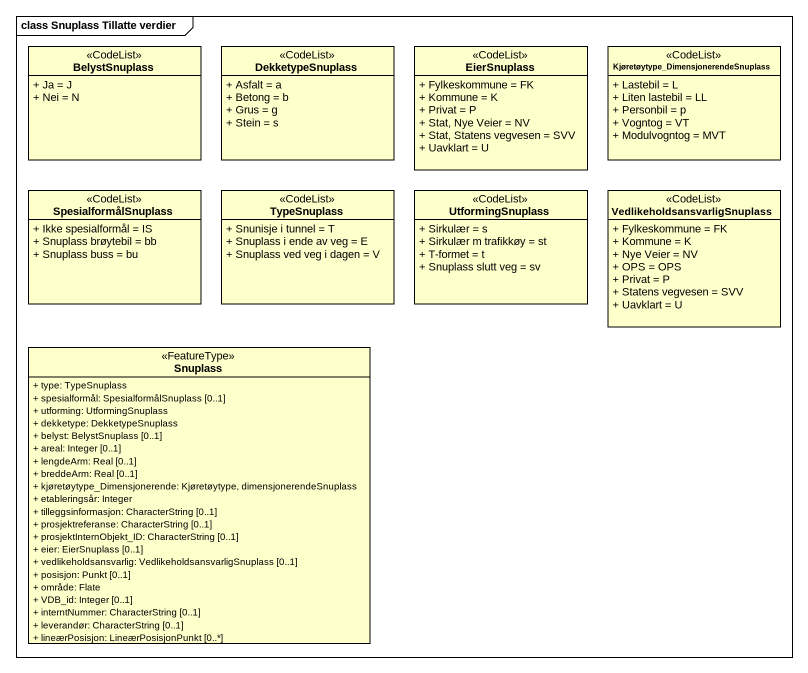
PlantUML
@startuml
mainframe class Snuplass Tillatte verdier
hide circle
hide empty members
skinparam classAttributeIconSize 0
class BelystSnuplass <<CodeList>> {
  + Ja = J
  + Nei = N
}
class DekketypeSnuplass <<CodeList>> {
  + Asfalt = a
  + Betong = b
  + Grus = g
  + Stein = s
}
class EierSnuplass <<CodeList>> {
  + Fylkeskommune = FK
  + Kommune = K
  + Privat = P
  + Stat, Nye Veier = NV
  + Stat, Statens vegvesen = SVV
  + Uavklart = U
}
class "Kjøretøytype_DimensjonerendeSnuplass" as Kjøretøytype <<CodeList>> {
  + Lastebil = L
  + Liten lastebil = LL
  + Personbil = p
  + Vogntog = VT
  + Modulvogntog = MVT
}
class SpesialformålSnuplass <<CodeList>> {
  + Ikke spesialformål = IS
  + Snuplass brøytebil = bb
  + Snuplass buss = bu
}
class TypeSnuplass <<CodeList>> {
  + Snunisje i tunnel = T
  + Snuplass i ende av veg = E
  + Snuplass ved veg i dagen = V
}
class UtformingSnuplass <<CodeList>> {
  + Sirkulær = s
  + Sirkulær m trafikkøy = st
  + T-formet = t
  + Snuplass slutt veg = sv
}
class "VedlikeholdsansvarligSnuplass" as VedlikeholdsansvarligSnuplas <<CodeList>> {
  + Fylkeskommune = FK
  + Kommune = K
  + Nye Veier = NV
  + OPS = OPS
  + Privat = P
  + Statens vegvesen = SVV
  + Uavklart = U
}
class Snuplass <<FeatureType>> {
  + type: TypeSnuplass
  + spesialformål: SpesialformålSnuplass [0..1]
  + utforming: UtformingSnuplass
  + dekketype: DekketypeSnuplass
  + belyst: BelystSnuplass [0..1]
  + areal: Integer [0..1]
  + lengdeArm: Real [0..1]
  + breddeArm: Real [0..1]
  + kjøretøytype_Dimensjonerende: Kjøretøytype, dimensjonerendeSnuplass
  + etableringsår: Integer
  + tilleggsinformasjon: CharacterString [0..1]
  + prosjektreferanse: CharacterString [0..1]
  + prosjektInternObjekt_ID: CharacterString [0..1]
  + eier: EierSnuplass [0..1]
  + vedlikeholdsansvarlig: VedlikeholdsansvarligSnuplass [0..1]
  + posisjon: Punkt [0..1]
  + område: Flate
  + VDB_id: Integer [0..1]
  + interntNummer: CharacterString [0..1]
  + leverandør: CharacterString [0..1]
  + lineærPosisjon: LineærPosisjonPunkt [0..*]
}
@enduml
